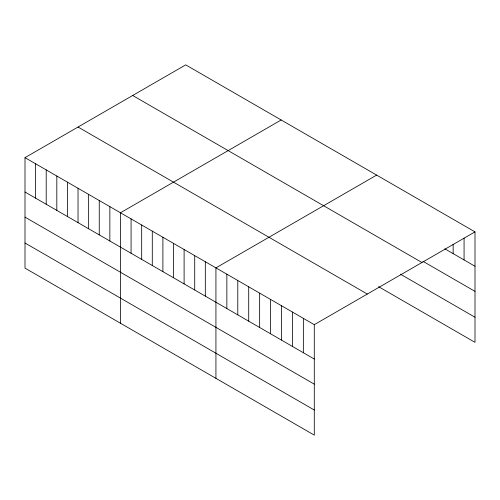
<?xml version="1.0" encoding="UTF-8"?>
<svg xmlns="http://www.w3.org/2000/svg" width="500" height="500" viewBox="0 0 500 500"><rect width="100%" height="100%" fill="white"/><g stroke="black" fill="none" stroke-linecap="round" stroke-linejoin="round"><path stroke-width="0.75" d="M25 157.656L314.288 324.669L314.288 435.131L25 268.119L25 157.656L185.712 64.869L475 231.881L475 342.344L378.569 286.675M281.181 119.981L120.463 212.769L120.463 323.231M376.644 175.1L215.931 267.887L215.931 378.35M314.288 324.669L475 231.881M444.787 248.806L475 266.25M422.931 261.3L475 291.363M132.681 95.487L421.962 262.506M400.431 274.181L475 317.238M78.037 127.031L367.319 294.05M25 192.019L314.288 359.038M25 217.131L314.288 384.15M25 243.006L314.288 410.025M464.069 238.069L464.069 259.938M453.144 244.256L453.144 253.631M303.356 318.363L303.356 352.725M292.431 312.05L292.431 346.419M281.5 305.744L281.5 340.106M270.569 299.431L270.569 333.8M259.644 293.125L259.644 327.488M248.713 286.812L248.713 321.181M237.787 280.506L237.787 314.869M226.856 274.194L226.856 308.562M205.319 261.762L205.319 296.125M194.713 255.637L194.713 290.006M184.106 249.513L184.106 283.881M173.5 243.388L173.5 277.756M162.894 237.262L162.894 271.631M152.287 231.144L152.287 265.506M141.681 225.019L141.681 259.381M131.069 218.894L131.069 253.263M109.856 206.644L109.856 241.012M99.25 200.519L99.25 234.887M88.644 194.4L88.644 228.762M78.037 188.275L78.037 222.638M67.431 182.15L67.431 216.519M56.819 176.025L56.819 210.394M46.212 169.9L46.212 204.269M35.606 163.775L35.606 198.144"/></g></svg>
